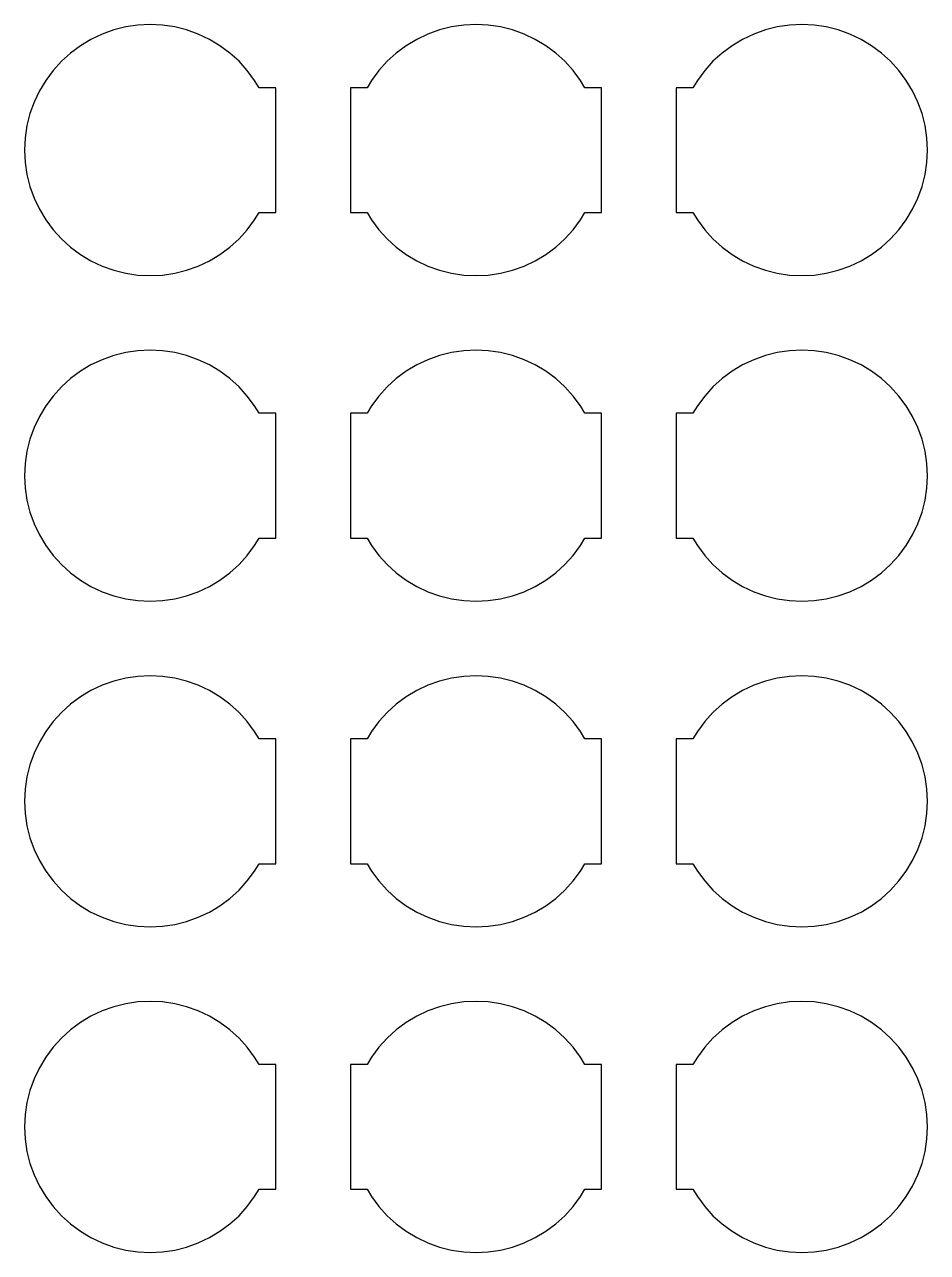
# Model space of a CAD drawing. Extents: x -5 to 101, y -4 to 66.
# Drawn here: x 22.03 to 46.97, y -3.97 to 29.97 of the extents above; entities that cross this region are included whole.
import ezdxf

# ---------------------------------------------------------------- set-up
doc = ezdxf.new("R2010")
doc.units = 0

msp = doc.modelspace()

# ---------------------------------------------------------------- linework, layer by layer
for p, q in [((24.823, 29.9033), (24.4927, 29.8206)), ((25.1599, 29.9533), (24.823, 29.9033)), ((25.5, 29.97), (25.1599, 29.9533)), ((25.8401, 29.9533), (25.5, 29.97)), ((26.177, 29.9033), (25.8401, 29.9533)), ((26.5073, 29.8206), (26.177, 29.9033)), ((33.823, 29.9033), (33.4927, 29.8206)), ((34.1599, 29.9533), (33.823, 29.9033)), ((34.5, 29.97), (34.1599, 29.9533)), ((34.8401, 29.9533), (34.5, 29.97)), ((35.177, 29.9033), (34.8401, 29.9533)), ((35.5073, 29.8206), (35.177, 29.9033)), ((42.823, 29.9033), (42.4927, 29.8206)), ((43.1599, 29.9533), (42.823, 29.9033)), ((43.5, 29.97), (43.1599, 29.9533)), ((43.8401, 29.9533), (43.5, 29.97)), ((44.177, 29.9033), (43.8401, 29.9533)), ((44.5073, 29.8206), (44.177, 29.9033)), ((23.8643, 29.5603), (23.5722, 29.3852)), ((24.1721, 29.7059), (23.8643, 29.5603)), ((24.4927, 29.8206), (24.1721, 29.7059)), ((26.8279, 29.7059), (26.5073, 29.8206)), ((27.1358, 29.5603), (26.8279, 29.7059)), ((27.4278, 29.3852), (27.1358, 29.5603)), ((32.8642, 29.5603), (32.5722, 29.3852)), ((33.1721, 29.7059), (32.8642, 29.5603)), ((33.4927, 29.8206), (33.1721, 29.7059)), ((35.8279, 29.7059), (35.5073, 29.8206)), ((36.1358, 29.5603), (35.8279, 29.7059)), ((36.4278, 29.3852), (36.1358, 29.5603)), ((41.8642, 29.5603), (41.5722, 29.3852)), ((42.1721, 29.7059), (41.8642, 29.5603)), ((42.4927, 29.8206), (42.1721, 29.7059)), ((44.8279, 29.7059), (44.5073, 29.8206)), ((45.1357, 29.5603), (44.8279, 29.7059)), ((45.4278, 29.3852), (45.1357, 29.5603)), ((23.5722, 29.3852), (23.2987, 29.1823)), ((27.7014, 29.1823), (27.4278, 29.3852)), ((32.5722, 29.3852), (32.2986, 29.1823)), ((36.7014, 29.1823), (36.4278, 29.3852)), ((41.5722, 29.3852), (41.2986, 29.1823)), ((45.7013, 29.1823), (45.4278, 29.3852)), ((23.0463, 28.9537), (22.8177, 28.7013)), ((23.2987, 29.1823), (23.0463, 28.9537)), ((27.9537, 28.9537), (27.7014, 29.1823)), ((28.1824, 28.7013), (27.9537, 28.9537)), ((32.0463, 28.9537), (31.8176, 28.7013)), ((32.2986, 29.1823), (32.0463, 28.9537)), ((36.9537, 28.9537), (36.7014, 29.1823)), ((37.1824, 28.7013), (36.9537, 28.9537)), ((41.0463, 28.9537), (40.8176, 28.7013)), ((41.2986, 29.1823), (41.0463, 28.9537)), ((45.9537, 28.9537), (45.7013, 29.1823)), ((46.1823, 28.7013), (45.9537, 28.9537)), ((22.8177, 28.7013), (22.6148, 28.4278)), ((28.3852, 28.4278), (28.1824, 28.7013)), ((31.8176, 28.7013), (31.6148, 28.4278)), ((37.3852, 28.4278), (37.1824, 28.7013)), ((40.8176, 28.7013), (40.6148, 28.4278)), ((46.3852, 28.4278), (46.1823, 28.7013)), ((22.6148, 28.4278), (22.4397, 28.1357)), ((28.5068, 28.225), (28.3852, 28.4278)), ((28.97, 28.225), (28.5068, 28.225)), ((28.97, 24.775), (28.97, 28.225)), ((31.4932, 28.225), (31.03, 28.225)), ((31.03, 28.225), (31.03, 24.775)), ((31.6148, 28.4278), (31.4932, 28.225)), ((37.5068, 28.225), (37.3852, 28.4278)), ((37.97, 28.225), (37.5068, 28.225)), ((37.97, 24.775), (37.97, 28.225)), ((40.4932, 28.225), (40.03, 28.225)), ((40.03, 28.225), (40.03, 24.775)), ((40.6148, 28.4278), (40.4932, 28.225)), ((46.5603, 28.1357), (46.3852, 28.4278)), ((22.4397, 28.1357), (22.2941, 27.8279)), ((46.7059, 27.8279), (46.5603, 28.1357)), ((22.1794, 27.5073), (22.0967, 27.177)), ((22.2941, 27.8279), (22.1794, 27.5073)), ((46.8206, 27.5073), (46.7059, 27.8279)), ((46.9033, 27.177), (46.8206, 27.5073)), ((22.0967, 27.177), (22.0467, 26.8401)), ((46.9533, 26.8401), (46.9033, 27.177)), ((22.0467, 26.8401), (22.03, 26.5)), ((46.97, 26.5), (46.9533, 26.8401)), ((22.03, 26.5), (22.0467, 26.1599)), ((46.9533, 26.1599), (46.97, 26.5)), ((22.0467, 26.1599), (22.0967, 25.823)), ((46.9033, 25.823), (46.9533, 26.1599)), ((22.0967, 25.823), (22.1794, 25.4927)), ((46.8206, 25.4927), (46.9033, 25.823)), ((22.1794, 25.4927), (22.2941, 25.1721)), ((46.7059, 25.1721), (46.8206, 25.4927)), ((22.2941, 25.1721), (22.4397, 24.8643)), ((46.5603, 24.8643), (46.7059, 25.1721)), ((22.4397, 24.8643), (22.6148, 24.5722)), ((46.3852, 24.5722), (46.5603, 24.8643)), ((22.6148, 24.5722), (22.8177, 24.2987)), ((28.1824, 24.2987), (28.3852, 24.5722)), ((28.3852, 24.5722), (28.5068, 24.775)), ((28.5068, 24.775), (28.97, 24.775)), ((31.03, 24.775), (31.4932, 24.775)), ((31.4932, 24.775), (31.6148, 24.5722)), ((31.6148, 24.5722), (31.8176, 24.2987)), ((37.1824, 24.2987), (37.3852, 24.5722)), ((37.3852, 24.5722), (37.5068, 24.775)), ((37.5068, 24.775), (37.97, 24.775)), ((40.03, 24.775), (40.4932, 24.775)), ((40.4932, 24.775), (40.6148, 24.5722)), ((40.6148, 24.5722), (40.8176, 24.2987)), ((46.1823, 24.2987), (46.3852, 24.5722)), ((22.8177, 24.2987), (23.0463, 24.0463)), ((27.9537, 24.0463), (28.1824, 24.2987)), ((31.8176, 24.2987), (32.0463, 24.0463)), ((36.9537, 24.0463), (37.1824, 24.2987)), ((40.8176, 24.2987), (41.0463, 24.0463)), ((45.9537, 24.0463), (46.1823, 24.2987)), ((23.0463, 24.0463), (23.2987, 23.8177)), ((23.2987, 23.8177), (23.5722, 23.6148)), ((27.4278, 23.6148), (27.7014, 23.8177)), ((27.7014, 23.8177), (27.9537, 24.0463)), ((32.0463, 24.0463), (32.2986, 23.8177)), ((32.2986, 23.8177), (32.5722, 23.6148)), ((36.4278, 23.6148), (36.7014, 23.8177)), ((36.7014, 23.8177), (36.9537, 24.0463)), ((41.0463, 24.0463), (41.2986, 23.8177)), ((41.2986, 23.8177), (41.5722, 23.6148)), ((45.4278, 23.6148), (45.7013, 23.8177)), ((45.7013, 23.8177), (45.9537, 24.0463)), ((23.5722, 23.6148), (23.8643, 23.4397)), ((23.8643, 23.4397), (24.1721, 23.2941)), ((26.8279, 23.2941), (27.1358, 23.4397)), ((27.1358, 23.4397), (27.4278, 23.6148)), ((32.5722, 23.6148), (32.8642, 23.4397)), ((32.8642, 23.4397), (33.1721, 23.2941)), ((35.8279, 23.2941), (36.1358, 23.4397)), ((36.1358, 23.4397), (36.4278, 23.6148)), ((41.5722, 23.6148), (41.8642, 23.4397)), ((41.8642, 23.4397), (42.1721, 23.2941)), ((44.8279, 23.2941), (45.1357, 23.4397)), ((45.1357, 23.4397), (45.4278, 23.6148)), ((24.1721, 23.2941), (24.4927, 23.1794)), ((24.4927, 23.1794), (24.823, 23.0967)), ((24.823, 23.0967), (25.1599, 23.0467)), ((25.8401, 23.0467), (26.177, 23.0967)), ((26.177, 23.0967), (26.5073, 23.1794)), ((26.5073, 23.1794), (26.8279, 23.2941)), ((33.1721, 23.2941), (33.4927, 23.1794)), ((33.4927, 23.1794), (33.823, 23.0967)), ((33.823, 23.0967), (34.1599, 23.0467)), ((34.8401, 23.0467), (35.177, 23.0967)), ((35.177, 23.0967), (35.5073, 23.1794)), ((35.5073, 23.1794), (35.8279, 23.2941)), ((42.1721, 23.2941), (42.4927, 23.1794)), ((42.4927, 23.1794), (42.823, 23.0967)), ((42.823, 23.0967), (43.1599, 23.0467)), ((43.8401, 23.0467), (44.177, 23.0967)), ((44.177, 23.0967), (44.5073, 23.1794)), ((44.5073, 23.1794), (44.8279, 23.2941)), ((25.1599, 23.0467), (25.5, 23.03)), ((25.5, 23.03), (25.8401, 23.0467)), ((34.1599, 23.0467), (34.5, 23.03)), ((34.5, 23.03), (34.8401, 23.0467)), ((43.1599, 23.0467), (43.5, 23.03)), ((43.5, 23.03), (43.8401, 23.0467)), ((24.1721, 20.7059), (23.8643, 20.5603)), ((24.4927, 20.8206), (24.1721, 20.7059)), ((24.823, 20.9033), (24.4927, 20.8206)), ((25.1599, 20.9533), (24.823, 20.9033)), ((25.5, 20.97), (25.1599, 20.9533)), ((25.8401, 20.9533), (25.5, 20.97)), ((26.177, 20.9033), (25.8401, 20.9533)), ((26.5073, 20.8206), (26.177, 20.9033)), ((26.8279, 20.7059), (26.5073, 20.8206)), ((27.1358, 20.5603), (26.8279, 20.7059)), ((33.1721, 20.7059), (32.8642, 20.5603)), ((33.4927, 20.8206), (33.1721, 20.7059)), ((33.823, 20.9033), (33.4927, 20.8206)), ((34.1599, 20.9533), (33.823, 20.9033)), ((34.5, 20.97), (34.1599, 20.9533)), ((34.8401, 20.9533), (34.5, 20.97)), ((35.177, 20.9033), (34.8401, 20.9533)), ((35.5073, 20.8206), (35.177, 20.9033)), ((35.8279, 20.7059), (35.5073, 20.8206)), ((36.1358, 20.5603), (35.8279, 20.7059)), ((42.1721, 20.7059), (41.8642, 20.5603)), ((42.4927, 20.8206), (42.1721, 20.7059)), ((42.823, 20.9033), (42.4927, 20.8206)), ((43.1599, 20.9533), (42.823, 20.9033)), ((43.5, 20.97), (43.1599, 20.9533)), ((43.8401, 20.9533), (43.5, 20.97)), ((44.177, 20.9033), (43.8401, 20.9533)), ((44.5073, 20.8206), (44.177, 20.9033)), ((44.8279, 20.7059), (44.5073, 20.8206)), ((45.1357, 20.5603), (44.8279, 20.7059)), ((23.5722, 20.3852), (23.2987, 20.1823)), ((23.8643, 20.5603), (23.5722, 20.3852)), ((27.4278, 20.3852), (27.1358, 20.5603)), ((27.7014, 20.1823), (27.4278, 20.3852)), ((32.5722, 20.3852), (32.2986, 20.1823)), ((32.8642, 20.5603), (32.5722, 20.3852)), ((36.4278, 20.3852), (36.1358, 20.5603)), ((36.7014, 20.1823), (36.4278, 20.3852)), ((41.5722, 20.3852), (41.2986, 20.1823)), ((41.8642, 20.5603), (41.5722, 20.3852)), ((45.4278, 20.3852), (45.1357, 20.5603)), ((45.7013, 20.1823), (45.4278, 20.3852)), ((23.2987, 20.1823), (23.0463, 19.9537)), ((27.9537, 19.9537), (27.7014, 20.1823)), ((32.2986, 20.1823), (32.0463, 19.9537)), ((36.9537, 19.9537), (36.7014, 20.1823)), ((41.2986, 20.1823), (41.0463, 19.9537)), ((45.9537, 19.9537), (45.7013, 20.1823)), ((22.8177, 19.7013), (22.6148, 19.4278)), ((23.0463, 19.9537), (22.8177, 19.7013)), ((28.1824, 19.7013), (27.9537, 19.9537)), ((28.3852, 19.4278), (28.1824, 19.7013)), ((31.8176, 19.7013), (31.6148, 19.4278)), ((32.0463, 19.9537), (31.8176, 19.7013)), ((37.1824, 19.7013), (36.9537, 19.9537)), ((37.3852, 19.4278), (37.1824, 19.7013)), ((40.8176, 19.7013), (40.6148, 19.4278)), ((41.0463, 19.9537), (40.8176, 19.7013)), ((46.1823, 19.7013), (45.9537, 19.9537)), ((46.3852, 19.4278), (46.1823, 19.7013)), ((22.6148, 19.4278), (22.4397, 19.1357)), ((28.5068, 19.225), (28.3852, 19.4278)), ((31.6148, 19.4278), (31.4932, 19.225)), ((37.5068, 19.225), (37.3852, 19.4278)), ((40.6148, 19.4278), (40.4932, 19.225)), ((46.5603, 19.1357), (46.3852, 19.4278)), ((22.4397, 19.1357), (22.2941, 18.8279)), ((28.97, 19.225), (28.5068, 19.225)), ((28.97, 15.775), (28.97, 19.225)), ((31.4932, 19.225), (31.03, 19.225)), ((31.03, 19.225), (31.03, 15.775)), ((37.97, 19.225), (37.5068, 19.225)), ((37.97, 15.775), (37.97, 19.225)), ((40.4932, 19.225), (40.03, 19.225)), ((40.03, 19.225), (40.03, 15.775)), ((46.7059, 18.8279), (46.5603, 19.1357)), ((22.2941, 18.8279), (22.1794, 18.5073)), ((46.8206, 18.5073), (46.7059, 18.8279)), ((22.1794, 18.5073), (22.0967, 18.177)), ((46.9033, 18.177), (46.8206, 18.5073)), ((22.0967, 18.177), (22.0467, 17.8401)), ((46.9533, 17.8401), (46.9033, 18.177)), ((22.0467, 17.8401), (22.03, 17.5)), ((46.97, 17.5), (46.9533, 17.8401)), ((22.03, 17.5), (22.0467, 17.1599)), ((46.9533, 17.1599), (46.97, 17.5)), ((22.0467, 17.1599), (22.0967, 16.823)), ((46.9033, 16.823), (46.9533, 17.1599)), ((22.0967, 16.823), (22.1794, 16.4927)), ((46.8206, 16.4927), (46.9033, 16.823)), ((22.1794, 16.4927), (22.2941, 16.1721)), ((46.7059, 16.1721), (46.8206, 16.4927)), ((22.2941, 16.1721), (22.4397, 15.8643)), ((46.5603, 15.8643), (46.7059, 16.1721)), ((22.4397, 15.8643), (22.6148, 15.5722)), ((28.3852, 15.5722), (28.5068, 15.775)), ((28.5068, 15.775), (28.97, 15.775)), ((31.03, 15.775), (31.4932, 15.775)), ((31.4932, 15.775), (31.6148, 15.5722)), ((37.3852, 15.5722), (37.5068, 15.775)), ((37.5068, 15.775), (37.97, 15.775)), ((40.03, 15.775), (40.4932, 15.775)), ((40.4932, 15.775), (40.6148, 15.5722)), ((46.3852, 15.5722), (46.5603, 15.8643)), ((22.6148, 15.5722), (22.8177, 15.2987)), ((22.8177, 15.2987), (23.0463, 15.0463)), ((27.9537, 15.0463), (28.1824, 15.2987)), ((28.1824, 15.2987), (28.3852, 15.5722)), ((31.6148, 15.5722), (31.8176, 15.2987)), ((31.8176, 15.2987), (32.0463, 15.0463)), ((36.9537, 15.0463), (37.1824, 15.2987)), ((37.1824, 15.2987), (37.3852, 15.5722)), ((40.6148, 15.5722), (40.8176, 15.2987)), ((40.8176, 15.2987), (41.0463, 15.0463)), ((45.9537, 15.0463), (46.1823, 15.2987)), ((46.1823, 15.2987), (46.3852, 15.5722)), ((23.0463, 15.0463), (23.2987, 14.8177)), ((27.7014, 14.8177), (27.9537, 15.0463)), ((32.0463, 15.0463), (32.2986, 14.8177)), ((36.7014, 14.8177), (36.9537, 15.0463)), ((41.0463, 15.0463), (41.2986, 14.8177)), ((45.7013, 14.8177), (45.9537, 15.0463)), ((23.2987, 14.8177), (23.5722, 14.6148)), ((23.5722, 14.6148), (23.8643, 14.4397)), ((27.1358, 14.4397), (27.4278, 14.6148)), ((27.4278, 14.6148), (27.7014, 14.8177)), ((32.2986, 14.8177), (32.5722, 14.6148)), ((32.5722, 14.6148), (32.8642, 14.4397)), ((36.1358, 14.4397), (36.4278, 14.6148)), ((36.4278, 14.6148), (36.7014, 14.8177)), ((41.2986, 14.8177), (41.5722, 14.6148)), ((41.5722, 14.6148), (41.8642, 14.4397)), ((45.1357, 14.4397), (45.4278, 14.6148)), ((45.4278, 14.6148), (45.7013, 14.8177)), ((23.8643, 14.4397), (24.1721, 14.2941)), ((24.1721, 14.2941), (24.4927, 14.1794)), ((26.5073, 14.1794), (26.8279, 14.2941)), ((26.8279, 14.2941), (27.1358, 14.4397)), ((32.8642, 14.4397), (33.1721, 14.2941)), ((33.1721, 14.2941), (33.4927, 14.1794)), ((35.5073, 14.1794), (35.8279, 14.2941)), ((35.8279, 14.2941), (36.1358, 14.4397)), ((41.8642, 14.4397), (42.1721, 14.2941)), ((42.1721, 14.2941), (42.4927, 14.1794)), ((44.5073, 14.1794), (44.8279, 14.2941)), ((44.8279, 14.2941), (45.1357, 14.4397)), ((24.4927, 14.1794), (24.823, 14.0967)), ((24.823, 14.0967), (25.1599, 14.0467)), ((25.1599, 14.0467), (25.5, 14.03)), ((25.5, 14.03), (25.8401, 14.0467)), ((25.8401, 14.0467), (26.177, 14.0967)), ((26.177, 14.0967), (26.5073, 14.1794)), ((33.4927, 14.1794), (33.823, 14.0967)), ((33.823, 14.0967), (34.1599, 14.0467)), ((34.1599, 14.0467), (34.5, 14.03)), ((34.5, 14.03), (34.8401, 14.0467)), ((34.8401, 14.0467), (35.177, 14.0967)), ((35.177, 14.0967), (35.5073, 14.1794)), ((42.4927, 14.1794), (42.823, 14.0967)), ((42.823, 14.0967), (43.1599, 14.0467)), ((43.1599, 14.0467), (43.5, 14.03)), ((43.5, 14.03), (43.8401, 14.0467)), ((43.8401, 14.0467), (44.177, 14.0967)), ((44.177, 14.0967), (44.5073, 14.1794)), ((24.823, 11.9033), (24.4927, 11.8206)), ((25.1599, 11.9533), (24.823, 11.9033)), ((25.5, 11.97), (25.1599, 11.9533)), ((25.8401, 11.9533), (25.5, 11.97)), ((26.177, 11.9033), (25.8401, 11.9533)), ((26.5073, 11.8206), (26.177, 11.9033)), ((33.823, 11.9033), (33.4927, 11.8206)), ((34.1599, 11.9533), (33.823, 11.9033)), ((34.5, 11.97), (34.1599, 11.9533)), ((34.8401, 11.9533), (34.5, 11.97)), ((35.177, 11.9033), (34.8401, 11.9533)), ((35.5073, 11.8206), (35.177, 11.9033)), ((42.823, 11.9033), (42.4927, 11.8206)), ((43.1599, 11.9533), (42.823, 11.9033)), ((43.5, 11.97), (43.1599, 11.9533)), ((43.8401, 11.9533), (43.5, 11.97)), ((44.177, 11.9033), (43.8401, 11.9533)), ((44.5073, 11.8206), (44.177, 11.9033)), ((23.8643, 11.5603), (23.5722, 11.3852)), ((24.1721, 11.7059), (23.8643, 11.5603)), ((24.4927, 11.8206), (24.1721, 11.7059)), ((26.8279, 11.7059), (26.5073, 11.8206)), ((27.1358, 11.5603), (26.8279, 11.7059)), ((27.4278, 11.3852), (27.1358, 11.5603)), ((32.8642, 11.5603), (32.5722, 11.3852)), ((33.1721, 11.7059), (32.8642, 11.5603)), ((33.4927, 11.8206), (33.1721, 11.7059)), ((35.8279, 11.7059), (35.5073, 11.8206)), ((36.1358, 11.5603), (35.8279, 11.7059)), ((36.4278, 11.3852), (36.1358, 11.5603)), ((41.8642, 11.5603), (41.5722, 11.3852)), ((42.1721, 11.7059), (41.8642, 11.5603)), ((42.4927, 11.8206), (42.1721, 11.7059)), ((44.8279, 11.7059), (44.5073, 11.8206)), ((45.1357, 11.5603), (44.8279, 11.7059)), ((45.4278, 11.3852), (45.1357, 11.5603)), ((23.5722, 11.3852), (23.2987, 11.1823)), ((27.7014, 11.1823), (27.4278, 11.3852)), ((32.5722, 11.3852), (32.2986, 11.1823)), ((36.7014, 11.1823), (36.4278, 11.3852)), ((41.5722, 11.3852), (41.2986, 11.1823)), ((45.7013, 11.1823), (45.4278, 11.3852)), ((23.0463, 10.9537), (22.8177, 10.7013)), ((23.2987, 11.1823), (23.0463, 10.9537)), ((27.9537, 10.9537), (27.7014, 11.1823)), ((28.1824, 10.7013), (27.9537, 10.9537)), ((32.0463, 10.9537), (31.8176, 10.7013)), ((32.2986, 11.1823), (32.0463, 10.9537)), ((36.9537, 10.9537), (36.7014, 11.1823)), ((37.1824, 10.7013), (36.9537, 10.9537)), ((41.0463, 10.9537), (40.8176, 10.7013)), ((41.2986, 11.1823), (41.0463, 10.9537)), ((45.9537, 10.9537), (45.7013, 11.1823)), ((46.1823, 10.7013), (45.9537, 10.9537)), ((22.8177, 10.7013), (22.6148, 10.4278)), ((28.3852, 10.4278), (28.1824, 10.7013)), ((31.8176, 10.7013), (31.6148, 10.4278)), ((37.3852, 10.4278), (37.1824, 10.7013)), ((40.8176, 10.7013), (40.6148, 10.4278)), ((46.3852, 10.4278), (46.1823, 10.7013)), ((22.6148, 10.4278), (22.4397, 10.1357)), ((28.5068, 10.225), (28.3852, 10.4278)), ((28.97, 10.225), (28.5068, 10.225)), ((28.97, 6.77501), (28.97, 10.225)), ((31.4932, 10.225), (31.03, 10.225)), ((31.03, 10.225), (31.03, 6.77501)), ((31.6148, 10.4278), (31.4932, 10.225)), ((37.5068, 10.225), (37.3852, 10.4278)), ((37.97, 10.225), (37.5068, 10.225)), ((37.97, 6.77501), (37.97, 10.225)), ((40.4932, 10.225), (40.03, 10.225)), ((40.03, 10.225), (40.03, 6.77501)), ((40.6148, 10.4278), (40.4932, 10.225)), ((46.5603, 10.1357), (46.3852, 10.4278)), ((22.4397, 10.1357), (22.2941, 9.82791)), ((46.7059, 9.82791), (46.5603, 10.1357)), ((22.1794, 9.50728), (22.0967, 9.17696)), ((22.2941, 9.82791), (22.1794, 9.50728)), ((46.8206, 9.50728), (46.7059, 9.82791)), ((46.9033, 9.17696), (46.8206, 9.50728)), ((22.0967, 9.17696), (22.0467, 8.84012)), ((46.9533, 8.84012), (46.9033, 9.17696)), ((22.0467, 8.84012), (22.03, 8.5)), ((46.97, 8.5), (46.9533, 8.84012)), ((22.03, 8.5), (22.0467, 8.15988)), ((46.9533, 8.15988), (46.97, 8.5)), ((22.0467, 8.15988), (22.0967, 7.82304)), ((46.9033, 7.82304), (46.9533, 8.15988)), ((22.0967, 7.82304), (22.1794, 7.49272)), ((46.8206, 7.49272), (46.9033, 7.82304)), ((22.1794, 7.49272), (22.2941, 7.17209)), ((46.7059, 7.17209), (46.8206, 7.49272)), ((22.2941, 7.17209), (22.4397, 6.86426)), ((46.5603, 6.86426), (46.7059, 7.17209)), ((22.4397, 6.86426), (22.6148, 6.57217)), ((46.3852, 6.57217), (46.5603, 6.86426)), ((22.6148, 6.57217), (22.8177, 6.29866)), ((28.1824, 6.29866), (28.3852, 6.57217)), ((28.3852, 6.57217), (28.5068, 6.77501)), ((28.5068, 6.77501), (28.97, 6.77501)), ((31.03, 6.77501), (31.4932, 6.77501)), ((31.4932, 6.77501), (31.6148, 6.57217)), ((31.6148, 6.57217), (31.8176, 6.29866)), ((37.1824, 6.29866), (37.3852, 6.57217)), ((37.3852, 6.57217), (37.5068, 6.77501)), ((37.5068, 6.77501), (37.97, 6.77501)), ((40.03, 6.77501), (40.4932, 6.77501)), ((40.4932, 6.77501), (40.6148, 6.57217)), ((40.6148, 6.57217), (40.8176, 6.29866)), ((46.1823, 6.29866), (46.3852, 6.57217)), ((22.8177, 6.29866), (23.0463, 6.04634)), ((27.9537, 6.04634), (28.1824, 6.29866)), ((31.8176, 6.29866), (32.0463, 6.04634)), ((36.9537, 6.04634), (37.1824, 6.29866)), ((40.8176, 6.29866), (41.0463, 6.04634)), ((45.9537, 6.04634), (46.1823, 6.29866)), ((23.0463, 6.04634), (23.2987, 5.81766)), ((23.2987, 5.81766), (23.5722, 5.61481)), ((27.4278, 5.61481), (27.7014, 5.81766)), ((27.7014, 5.81766), (27.9537, 6.04634)), ((32.0463, 6.04634), (32.2986, 5.81766)), ((32.2986, 5.81766), (32.5722, 5.61481)), ((36.4278, 5.61481), (36.7014, 5.81766)), ((36.7014, 5.81766), (36.9537, 6.04634)), ((41.0463, 6.04634), (41.2986, 5.81766)), ((41.2986, 5.81766), (41.5722, 5.61481)), ((45.4278, 5.61481), (45.7013, 5.81766)), ((45.7013, 5.81766), (45.9537, 6.04634)), ((23.5722, 5.61481), (23.8643, 5.43974)), ((23.8643, 5.43974), (24.1721, 5.29414)), ((26.8279, 5.29414), (27.1358, 5.43974)), ((27.1358, 5.43974), (27.4278, 5.61481)), ((32.5722, 5.61481), (32.8642, 5.43974)), ((32.8642, 5.43974), (33.1721, 5.29414)), ((35.8279, 5.29414), (36.1358, 5.43974)), ((36.1358, 5.43974), (36.4278, 5.61481)), ((41.5722, 5.61481), (41.8642, 5.43974)), ((41.8642, 5.43974), (42.1721, 5.29414)), ((44.8279, 5.29414), (45.1357, 5.43974)), ((45.1357, 5.43974), (45.4278, 5.61481)), ((24.1721, 5.29414), (24.4927, 5.17943)), ((24.4927, 5.17943), (24.823, 5.09668)), ((24.823, 5.09668), (25.1599, 5.04672)), ((25.8401, 5.04672), (26.177, 5.09668)), ((26.177, 5.09668), (26.5073, 5.17943)), ((26.5073, 5.17943), (26.8279, 5.29414)), ((33.1721, 5.29414), (33.4927, 5.17943)), ((33.4927, 5.17943), (33.823, 5.09668)), ((33.823, 5.09668), (34.1599, 5.04672)), ((34.8401, 5.04672), (35.177, 5.09668)), ((35.177, 5.09668), (35.5073, 5.17943)), ((35.5073, 5.17943), (35.8279, 5.29414)), ((42.1721, 5.29414), (42.4927, 5.17943)), ((42.4927, 5.17943), (42.823, 5.09668)), ((42.823, 5.09668), (43.1599, 5.04672)), ((43.8401, 5.04672), (44.177, 5.09668)), ((44.177, 5.09668), (44.5073, 5.17943)), ((44.5073, 5.17943), (44.8279, 5.29414)), ((25.1599, 5.04672), (25.5, 5.03001)), ((25.5, 5.03001), (25.8401, 5.04672)), ((34.1599, 5.04672), (34.5, 5.03001)), ((34.5, 5.03001), (34.8401, 5.04672)), ((43.1599, 5.04672), (43.5, 5.03001)), ((43.5, 5.03001), (43.8401, 5.04672)), ((24.4927, 2.82057), (24.1721, 2.70586)), ((24.823, 2.90332), (24.4927, 2.82057)), ((25.1599, 2.95328), (24.823, 2.90332)), ((25.5, 2.96999), (25.1599, 2.95328)), ((25.8401, 2.95328), (25.5, 2.96999)), ((26.177, 2.90332), (25.8401, 2.95328)), ((26.5073, 2.82057), (26.177, 2.90332)), ((26.8279, 2.70586), (26.5073, 2.82057)), ((33.4927, 2.82057), (33.1721, 2.70586)), ((33.823, 2.90332), (33.4927, 2.82057)), ((34.1599, 2.95328), (33.823, 2.90332)), ((34.5, 2.96999), (34.1599, 2.95328)), ((34.8401, 2.95328), (34.5, 2.96999)), ((35.177, 2.90332), (34.8401, 2.95328)), ((35.5073, 2.82057), (35.177, 2.90332)), ((35.8279, 2.70586), (35.5073, 2.82057)), ((42.4927, 2.82057), (42.1721, 2.70586)), ((42.823, 2.90332), (42.4927, 2.82057)), ((43.1599, 2.95328), (42.823, 2.90332)), ((43.5, 2.96999), (43.1599, 2.95328)), ((43.8401, 2.95328), (43.5, 2.96999)), ((44.177, 2.90332), (43.8401, 2.95328)), ((44.5073, 2.82057), (44.177, 2.90332)), ((44.8279, 2.70586), (44.5073, 2.82057)), ((23.5722, 2.38519), (23.2987, 2.18234)), ((23.8643, 2.56026), (23.5722, 2.38519)), ((24.1721, 2.70586), (23.8643, 2.56026)), ((27.1358, 2.56026), (26.8279, 2.70586)), ((27.4278, 2.38519), (27.1358, 2.56026)), ((27.7014, 2.18234), (27.4278, 2.38519)), ((32.5722, 2.38519), (32.2986, 2.18234)), ((32.8642, 2.56026), (32.5722, 2.38519)), ((33.1721, 2.70586), (32.8642, 2.56026)), ((36.1358, 2.56026), (35.8279, 2.70586)), ((36.4278, 2.38519), (36.1358, 2.56026)), ((36.7014, 2.18234), (36.4278, 2.38519)), ((41.5722, 2.38519), (41.2986, 2.18234)), ((41.8642, 2.56026), (41.5722, 2.38519)), ((42.1721, 2.70586), (41.8642, 2.56026)), ((45.1357, 2.56026), (44.8279, 2.70586)), ((45.4278, 2.38519), (45.1357, 2.56026)), ((45.7013, 2.18234), (45.4278, 2.38519)), ((23.2987, 2.18234), (23.0463, 1.95366)), ((27.9537, 1.95366), (27.7014, 2.18234)), ((32.2986, 2.18234), (32.0463, 1.95366)), ((36.9537, 1.95366), (36.7014, 2.18234)), ((41.2986, 2.18234), (41.0463, 1.95366)), ((45.9537, 1.95366), (45.7013, 2.18234)), ((22.8177, 1.70134), (22.6148, 1.42783)), ((23.0463, 1.95366), (22.8177, 1.70134)), ((28.1824, 1.70134), (27.9537, 1.95366)), ((28.3852, 1.42783), (28.1824, 1.70134)), ((31.8176, 1.70134), (31.6148, 1.42783)), ((32.0463, 1.95366), (31.8176, 1.70134)), ((37.1824, 1.70134), (36.9537, 1.95366)), ((37.3852, 1.42783), (37.1824, 1.70134)), ((40.8176, 1.70134), (40.6148, 1.42783)), ((41.0463, 1.95366), (40.8176, 1.70134)), ((46.1823, 1.70134), (45.9537, 1.95366)), ((46.3852, 1.42783), (46.1823, 1.70134)), ((22.6148, 1.42783), (22.4397, 1.13574)), ((28.5068, 1.22499), (28.3852, 1.42783)), ((31.6148, 1.42783), (31.4932, 1.22499)), ((37.5068, 1.22499), (37.3852, 1.42783)), ((40.6148, 1.42783), (40.4932, 1.22499)), ((46.5603, 1.13574), (46.3852, 1.42783)), ((22.4397, 1.13574), (22.2941, 0.82791)), ((28.97, 1.22499), (28.5068, 1.22499)), ((28.97, -2.22499), (28.97, 1.22499)), ((31.4932, 1.22499), (31.03, 1.22499)), ((31.03, 1.22499), (31.03, -2.22499)), ((37.97, 1.22499), (37.5068, 1.22499)), ((37.97, -2.22499), (37.97, 1.22499)), ((40.4932, 1.22499), (40.03, 1.22499)), ((40.03, 1.22499), (40.03, -2.22499)), ((46.7059, 0.82791), (46.5603, 1.13574)), ((22.2941, 0.82791), (22.1794, 0.50728)), ((46.8206, 0.50728), (46.7059, 0.82791)), ((22.1794, 0.50728), (22.0967, 0.17696)), ((46.9033, 0.17696), (46.8206, 0.50728)), ((22.0967, 0.17696), (22.0467, -0.15988)), ((46.9533, -0.15988), (46.9033, 0.17696)), ((22.0467, -0.15988), (22.03, -0.5)), ((46.97, -0.5), (46.9533, -0.15988)), ((22.03, -0.5), (22.0467, -0.84012)), ((46.9533, -0.84012), (46.97, -0.5)), ((22.0467, -0.84012), (22.0967, -1.17696)), ((46.9033, -1.17696), (46.9533, -0.84012)), ((22.0967, -1.17696), (22.1794, -1.50728)), ((46.8206, -1.50728), (46.9033, -1.17696)), ((22.1794, -1.50728), (22.2941, -1.82791)), ((46.7059, -1.82791), (46.8206, -1.50728)), ((22.2941, -1.82791), (22.4397, -2.13574)), ((46.5603, -2.13574), (46.7059, -1.82791)), ((22.4397, -2.13574), (22.6148, -2.42783)), ((28.3852, -2.42783), (28.5068, -2.22499)), ((28.5068, -2.22499), (28.97, -2.22499)), ((31.03, -2.22499), (31.4932, -2.22499)), ((31.4932, -2.22499), (31.6148, -2.42783)), ((37.3852, -2.42783), (37.5068, -2.22499)), ((37.5068, -2.22499), (37.97, -2.22499)), ((40.03, -2.22499), (40.4932, -2.22499)), ((40.4932, -2.22499), (40.6148, -2.42783)), ((46.3852, -2.42783), (46.5603, -2.13574)), ((22.6148, -2.42783), (22.8177, -2.70134)), ((22.8177, -2.70134), (23.0463, -2.95366)), ((27.9537, -2.95366), (28.1824, -2.70134)), ((28.1824, -2.70134), (28.3852, -2.42783)), ((31.6148, -2.42783), (31.8176, -2.70134)), ((31.8176, -2.70134), (32.0463, -2.95366)), ((36.9537, -2.95366), (37.1824, -2.70134)), ((37.1824, -2.70134), (37.3852, -2.42783)), ((40.6148, -2.42783), (40.8176, -2.70134)), ((40.8176, -2.70134), (41.0463, -2.95366)), ((45.9537, -2.95366), (46.1823, -2.70134)), ((46.1823, -2.70134), (46.3852, -2.42783)), ((23.0463, -2.95366), (23.2987, -3.18234)), ((27.7014, -3.18234), (27.9537, -2.95366)), ((32.0463, -2.95366), (32.2986, -3.18234)), ((36.7014, -3.18234), (36.9537, -2.95366)), ((41.0463, -2.95366), (41.2986, -3.18234)), ((45.7013, -3.18234), (45.9537, -2.95366)), ((23.2987, -3.18234), (23.5722, -3.38519)), ((23.5722, -3.38519), (23.8643, -3.56026)), ((27.1358, -3.56026), (27.4278, -3.38519)), ((27.4278, -3.38519), (27.7014, -3.18234)), ((32.2986, -3.18234), (32.5722, -3.38519)), ((32.5722, -3.38519), (32.8642, -3.56026)), ((36.1358, -3.56026), (36.4278, -3.38519)), ((36.4278, -3.38519), (36.7014, -3.18234)), ((41.2986, -3.18234), (41.5722, -3.38519)), ((41.5722, -3.38519), (41.8642, -3.56026)), ((45.1357, -3.56026), (45.4278, -3.38519)), ((45.4278, -3.38519), (45.7013, -3.18234)), ((23.8643, -3.56026), (24.1721, -3.70586)), ((24.1721, -3.70586), (24.4927, -3.82057)), ((26.5073, -3.82057), (26.8279, -3.70586)), ((26.8279, -3.70586), (27.1358, -3.56026)), ((32.8642, -3.56026), (33.1721, -3.70586)), ((33.1721, -3.70586), (33.4927, -3.82057)), ((35.5073, -3.82057), (35.8279, -3.70586)), ((35.8279, -3.70586), (36.1358, -3.56026)), ((41.8642, -3.56026), (42.1721, -3.70586)), ((42.1721, -3.70586), (42.4927, -3.82057)), ((44.5073, -3.82057), (44.8279, -3.70586)), ((44.8279, -3.70586), (45.1357, -3.56026)), ((24.4927, -3.82057), (24.823, -3.90332)), ((24.823, -3.90332), (25.1599, -3.95328)), ((25.1599, -3.95328), (25.5, -3.96999)), ((25.5, -3.96999), (25.8401, -3.95328)), ((25.8401, -3.95328), (26.177, -3.90332)), ((26.177, -3.90332), (26.5073, -3.82057)), ((33.4927, -3.82057), (33.823, -3.90332)), ((33.823, -3.90332), (34.1599, -3.95328)), ((34.1599, -3.95328), (34.5, -3.96999)), ((34.5, -3.96999), (34.8401, -3.95328)), ((34.8401, -3.95328), (35.177, -3.90332)), ((35.177, -3.90332), (35.5073, -3.82057)), ((42.4927, -3.82057), (42.823, -3.90332)), ((42.823, -3.90332), (43.1599, -3.95328)), ((43.1599, -3.95328), (43.5, -3.96999)), ((43.5, -3.96999), (43.8401, -3.95328)), ((43.8401, -3.95328), (44.177, -3.90332)), ((44.177, -3.90332), (44.5073, -3.82057))]:
    msp.add_line(p, q)

doc.saveas('drawing.dxf')
